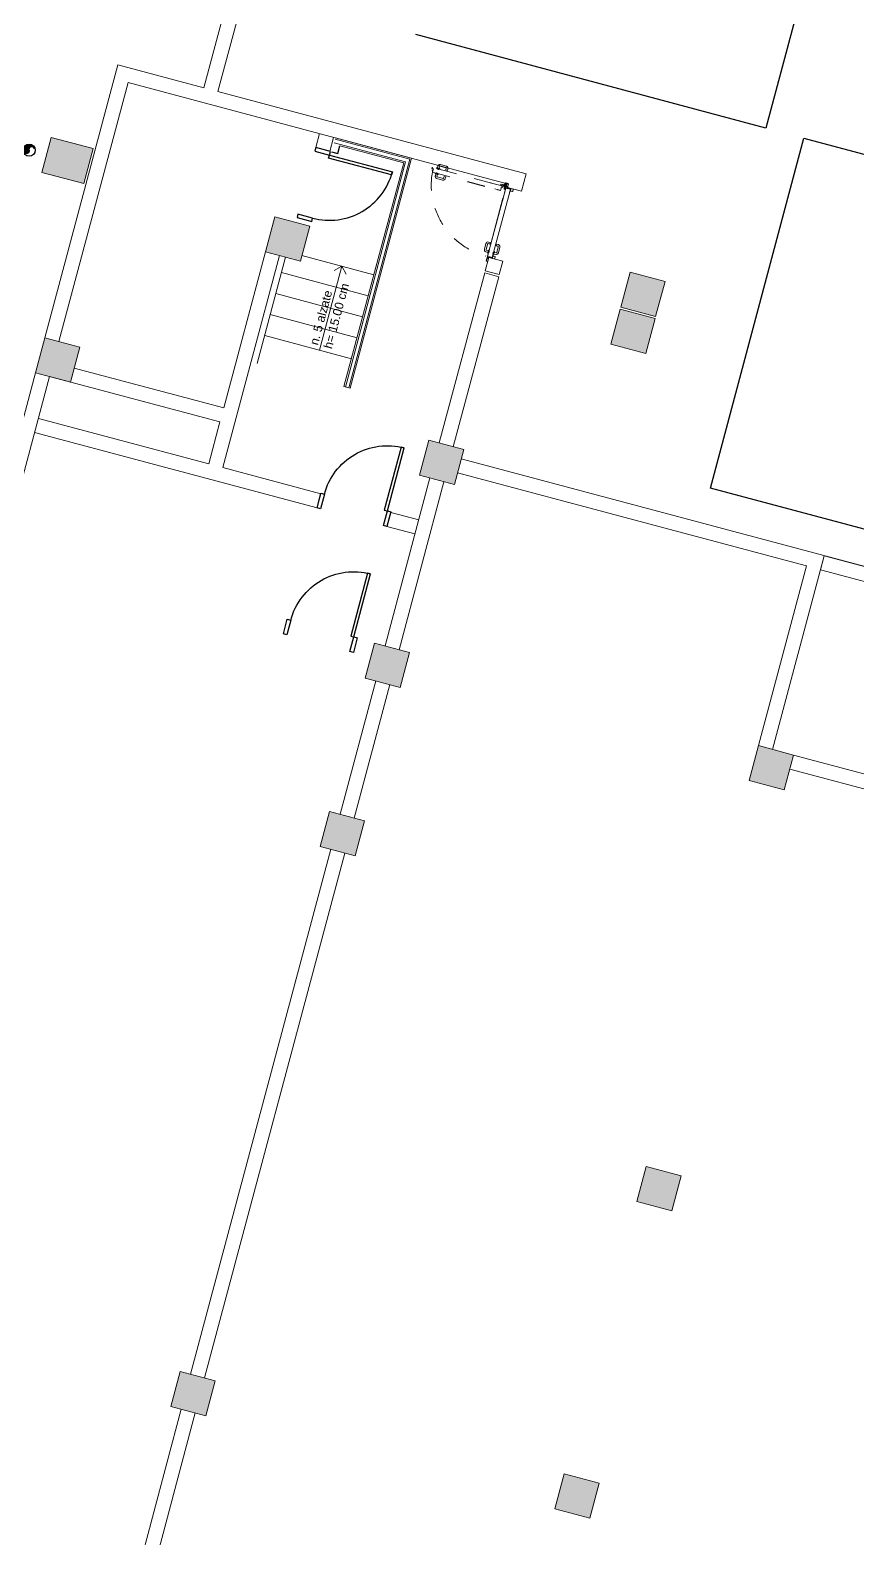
# Model space of a CAD drawing. Header units: centimetres. Extents: x 139057 to 200038, y 34824 to 80516.
# Drawn here: x 167985 to 169128, y 62786 to 64869 of the extents above; entities that cross this region are included whole.
import ezdxf

# ---------------------------------------------------------------- set-up
doc = ezdxf.new("R2010")
doc.units = ezdxf.units.CM
doc.header["$LTSCALE"] = 100
for name, pattern in [('HIDDEN', [0.5, 0.25, -0.25]), ('TRATTEGGIATA', [0.75, 0.5, -0.25]), ('TRATTO-PUNTO', [1, 0.5, -0.25, 0, -0.25])]:
    doc.linetypes.add(name, pattern=pattern)
doc.layers.get('0').update_dxf_attribs({"lineweight": 0})
for name, color, linetype, lineweight in [('055_RIBALTE_001-AM_0', 14, 'Continuous', 50), ('410_STRUTTURE_001-AM_0', 7, 'Continuous', 0), ('430_TAVOLATI_001-AM_0', 3, 'Continuous', 0), ('440_SIMBOLI_001-AM_0', 31, 'Continuous', 0), ('441_SERRAMENTI_001-AM_0', 1, 'Continuous', 0)]:
    doc.layers.add(name, color=color, linetype=linetype, lineweight=lineweight)
for name, color, linetype in [('A-SEGNALETICA', 250, 'Continuous'), ('A-SI-PORTE', 5, 'Continuous'), ('A-TESTI-SCALE', 7, 'Continuous'), ('FOROMETRIE AREA G', 251, 'Continuous'), ('TEN-GEN-LAYOUT$0$A-DOOR', 1, 'Continuous'), ('TEN-MURI-PORTE', 253, 'HIDDEN'), ('TEN-SCALE', 253, 'HIDDEN')]:
    doc.layers.add(name, color=color, linetype=linetype)
doc.styles.add('Mp_100_disegno', font='arial.ttf', dxfattribs={"height": 200})

# ---------------------------------------------------------------- blocks, each defined once
blk = doc.blocks.new('TEN-GEN-LAYOUT$0$leafmet')
at = {"color": 0}
blk.add_lwpolyline([(0, 0), (43.99999999999959, 0), (43.99999999999959, 0.9999999999999991), (0, 0.9999999999999991)], close=True, dxfattribs=at)
blk = doc.blocks.new('TEN-GEN-LAYOUT$0$900-DOOR')
at = {"layer": 'TEN-GEN-LAYOUT$0$A-DOOR', "extrusion": (2.300176301849911e-10, -5.368375796398988e-09, 1)}
blk.add_lwpolyline([(-50.00000000745058, -7.450580596923828e-09), (0, 0), (-6.705522537231445e-08, 209.3172645494342), (-50.00000005960464, 209.317264534533)], close=True, dxfattribs=at)
at = {"layer": 'TEN-GEN-LAYOUT$0$A-DOOR', "extrusion": (2.300176301849911e-10, -5.368375796398988e-09, 1), "elevation": -2.185167487789297e-07}
blk.add_lwpolyline([(900, -2.235174179077148e-08), (950, -2.235174179077148e-08), (949.9999999329448, 209.3172645196319), (899.9999999403954, 209.3172645196319)], close=True, dxfattribs=at)
at = {"layer": 'TEN-GEN-LAYOUT$0$A-DOOR'}
blk.add_arc((-7.264316082000732e-08, 209.317264534533, 0.1238460349876176), 900.0000000047393, 0, 90.00000010672171, dxfattribs=at)
at = {"layer": 'TEN-GEN-LAYOUT$0$A-DOOR', "extrusion": (2.300176301849911e-10, -5.368375796398988e-09, 1), "xscale": -1, "yscale": 900}
blk.add_blockref('TEN-GEN-LAYOUT$0$leafmet', (43.99999993108213, 209.3172645643353, -0.1940182317708463), dxfattribs=at)
blk = doc.blocks.new('DN150')
h = blk.add_hatch(color=253)
edge = h.paths.add_edge_path()
edge.add_arc((-0.1271796729415249, 0.0002251118421554565), 75.0000000008007, -90.20196108935022, 90.20196108935028, ccw=False)
edge.add_arc((-0.1301887407535803, -37.4999968712512), 37.50022285829778, 269.6006753150027, 449.8010872153839)
edge.add_arc((-0.1924450993582719, 37.49989619376069), 37.50038999283402, 89.89656760298652, 270.2940325091091, ccw=False)
edge.add_arc((-0.2581472504330156, 75.00023294864644), 0.1333991641081719, 180.2034860370129, 359.9966212430112, ccw=False)
at = {"color": 253}
blk.add_lwpolyline([(-0.3915455732494593, 74.99975918233395, -1.003531113011555), (-0.3915455732494593, -74.99930895864964, 1.001750454913192), (-1.154839992523193e-07, 0, -1.003474564946119), (-0.1247480865567923, 75.00022508203983, -0.9981963915986242)], format="xyb", close=True, dxfattribs=at)
blk.add_circle((-1.154839992523193e-07, 0), 84)
blk = doc.blocks.new('COPRITESTA1C')
for p, q in [((0, 0), (0, -10)), ((0, 0), (21, 0)), ((21, 0), (21, -15)), ((-1, -10), (-1, -20)), ((-1, -10), (0, -10)), ((-1, -20), (16, -20))]:
    blk.add_line(p, q)
at = {"linetype": 'TRATTEGGIATA', "ltscale": 10}
for p, q in [((19.5, 0), (19.5, -15)), ((-1, -18.5), (16, -18.5))]:
    blk.add_line(p, q, dxfattribs=at)
blk.add_arc((16, -15), 3.5, 270, 0, dxfattribs=at)
blk.add_arc((16, -15), 5, 270, 0)
blk = doc.blocks.new('COPRITESTA2C')
for p, q in [((0, 0), (44, 0)), ((0, 0), (0, -10)), ((44, 0), (44, -15)), ((-1, -10), (-1, -20)), ((-1, -10), (0, -10)), ((-1, -20), (39, -20))]:
    blk.add_line(p, q)
at = {"linetype": 'TRATTEGGIATA', "ltscale": 10}
for p, q in [((42.5, 0), (42.5, -15)), ((-1, -18.5), (39, -18.5))]:
    blk.add_line(p, q, dxfattribs=at)
blk.add_arc((39, -15), 5, 270, 0)
blk.add_arc((39, -15), 3.5, 270, 0, dxfattribs=at)
blk = doc.blocks.new('M09.1af_100')
at = {"linetype": 'Continuous', "ltscale": 10}
for p, q in [((-12.04999999998836, -3.637978807091713e-12), (5.950000000011642, 3.637978807091713e-12)), ((4.950000000011642, 83.50000000000364), (33.45000000001164, 83.50000000000364)), ((4.950000000011642, 81.99999999999636), (4.950000000011642, 83.50000000000364)), ((33.45000000001164, 81.99999999999636), (4.950000000011642, 81.99999999999636)), ((4.950000000011642, 6.489214566809096), (4.950000000011642, 46.99999999999636)), ((7.178728066472104, 2.360364654519799), (5.492543867148925, 4.768485257762222)), ((6.450000000011642, 46.99999999995998), (6.450000000011642, 6.489214566772716)), ((6.721271933580283, 5.628849912242003), (8.407456132874358, 3.220729309014132)), ((7.950000000011642, 49.99999999999636), (33.45000000001164, 50.00000000000364)), ((33.45000000001164, 48.49999999996726), (7.950000000011642, 48.49999999996726)), ((58.93228683716734, 45.5), (12.42066279693972, 45.50000000000364)), ((12.42066279693972, 45.50000000000364), (12.42066279693972, -4.19999999999709)), ((59.47155803604983, 44.70000000000437), (13.22066279692808, 44.70000000000437)), ((13.22066279692808, 44.70000000000437), (13.22066279692808, -5)), ((34.95000000001164, 51.49999999999636), (34.95000000001164, 80.49999999999636)), ((36.45000000001164, 80.49999999999636), (36.45000000001164, 51.49999999996726)), ((987.5706627969266, 45.5), (48.45662614901084, 45.5)), ((986.7706627969383, 44.70000000000073), (48.99589734786423, 44.70000000000437)), ((963.5999999999985, 80.49999999999636), (963.5999999999985, 51.49999999996726)), ((965.0999999999985, 51.49999999999636), (965.0999999999985, 80.49999999999636)), ((995.0999999999985, 83.50000000000364), (966.5999999999985, 83.50000000000364)), ((966.5999999999985, 81.99999999999636), (995.0999999999985, 81.99999999999636)), ((966.5999999999985, 82.00000000000546), (995.0999999999985, 82.00000000000546)), ((992.0999999999985, 49.99999999999636), (966.5999999999985, 50.00000000000364)), ((966.5999999999985, 48.49999999996726), (992.0999999999985, 48.49999999996726)), ((986.7706627969383, 44.70000000000073), (986.7706627969383, -5)), ((987.5706627969266, 45.5), (987.5706627969266, -4.19999999999709)), ((993.3287280664299, 5.628849912242003), (991.6425438671358, 3.220729309014132)), ((992.8712719335381, 2.360364654519799), (994.5574561328613, 4.768485257762222)), ((993.5999999999985, 46.99999999995998), (993.5999999999985, 6.489214566772716)), ((1012.099999999999, -3.637978807091713e-12), (994.0999999999694, 3.637978807091713e-12)), ((995.0999999999985, 81.99999999999636), (995.0999999999985, 83.50000000000364)), ((995.0999999999985, 6.489214566809096), (995.0999999999985, 46.99999999999636)), ((-58.54999999998836, -18.50000000000364), (-58.54999999998836, -3.637978807091713e-12)), ((-57.04999999998836, -3.637978807091713e-12), (-57.04999999998836, -18.49999999999636)), ((-55.54999999998836, -19.99999999999636), (-16.54999999998836, -20.00000000000364)), ((-16.54999999998836, -21.49999999999636), (-55.54999999998836, -21.49999999999636)), ((-15.04999999998836, -18.49999999999636), (-15.04999999998836, -3.000000000003638)), ((-13.54999999998836, -18.50000000000364), (-13.54999999998836, -3.000000000032742)), ((5.950000000011642, -1.500000000032742), (-12.04999999998836, -1.500000000032742)), ((-7.549999999988358, -3.399999999997817), (-7.549999999988358, -21.49999999999636)), ((-7.549999999988358, -21.49999999999636), (193.6421046598116, -21.49999999999636)), ((-6.75, -4.19999999999709), (-6.75, -20.69999999999709)), ((-6.75, -4.19999999999709), (7.75, -4.19999999999709)), ((-6.75, -20.69999999999709), (193.263354207098, -20.69999999999709)), ((-4.679337203066098, -4.19999999999709), (-4.679337203066098, -20)), ((12.42066279693972, -4.19999999999709), (-4.679337203066098, -4.19999999999709)), ((-3.879337203077739, -20), (-4.679337203066098, -20)), ((-3.879337203077739, -4.999999999996362), (-3.879337203077739, -20)), ((13.22066279692808, -5), (-3.879337203077739, -4.999999999996362)), ((14.46367837364687, -61.61367837359739), (-2.036321626353129, -61.61367837359739)), ((-1.336321626356039, -64.48434117051966), (-1.336321626356039, -63.6843411705313)), ((14.46367837364687, -63.6843411705313), (-1.336321626356039, -63.6843411705313)), ((13.6636783736476, -64.48434117051966), (-1.336321626356039, -64.48434117051966)), ((7.75, -3.400000000001455), (7.75, -4.19999999999709)), ((159.0385042020935, -20.69999999999709), (1006.80000000001, -20.69999999999709)), ((159.417254654807, -21.49999999999636), (1007.599999999999, -21.49999999999636)), ((1003.870662796915, -5), (986.7706627969383, -5)), ((1004.670662796932, -4.200000000000728), (987.5706627969266, -4.19999999999709)), ((992.3000000000102, -3.399999999997817), (1007.599999999999, -3.399999999997817)), ((992.3000000000102, -4.199999999993452), (1006.80000000001, -4.19999999999709)), ((994.0999999999985, -1.500000000032742), (1012.099999999999, -1.500000000032742)), ((1003.870662796915, -5), (1003.870662796915, -20)), ((1004.670662796932, -20), (1003.870662796915, -20)), ((1004.670662796932, -4.200000000000728), (1004.670662796932, -20)), ((1006.80000000001, -4.19999999999709), (1006.80000000001, -20.69999999999709)), ((1007.599999999999, -3.399999999997817), (1007.599999999999, -21.49999999999636)), ((1013.599999999999, -18.50000000000364), (1013.599999999999, -3.000000000032742)), ((1015.099999999999, -18.49999999999636), (1015.099999999999, -3.000000000003638)), ((1055.599999999999, -19.99999999999636), (1016.599999999999, -20.00000000000364)), ((1016.599999999999, -21.49999999999636), (1055.599999999969, -21.49999999999636)), ((1058.599999999999, -3.637978807091713e-12), (1057.099999999999, -3.637978807091713e-12)), ((1057.099999999999, -3.637978807091713e-12), (1057.099999999999, -18.49999999999636)), ((1058.599999999999, -18.50000000000364), (1058.599999999999, -3.637978807091713e-12)), ((15.26367837364614, -1075.963678373596), (-2.836321626352401, -1075.963678373596)), ((14.46367837364687, -1075.163678373608), (-2.036321626353129, -1075.163678373608)), ((13.66367837364396, -1072.234341170512), (-1.336321626356039, -1072.234341170512)), ((-1.336321626356039, -1073.03434117053), (-1.336321626356039, -1072.234341170512)), ((14.46367837364323, -1073.03434117053), (-1.336321626356039, -1073.03434117053))]:
    blk.add_line(p, q, dxfattribs=at)
at = {"ltscale": 10}
for p, q in [((-0.75, 0), (0, 0)), ((-7.549999999988358, -3.399999999997817), (7.75, -3.399999999997817)), ((992.3000000000102, -3.399999999997817), (992.30000000001, -4.199999999992542))]:
    blk.add_line(p, q, dxfattribs=at)
at = {"linetype": 'Continuous'}
for p, q in [((793.6523773497611, 58.5), (793.6523773497611, 81.5)), ((816.6523773497611, 58.5), (793.6523773497611, 58.5)), ((816.6523773497611, 58.5), (816.6523773497611, 81.5)), ((905.1523773497611, 111.5), (823.6523773497611, 111.5)), ((905.1523773497611, 88.5), (823.6523773497611, 88.5)), ((901.1523773497611, 45.5), (901.1523773497611, 52.5)), ((901.1523773497611, 45.5), (902.3523773497727, 45.5)), ((902.3523773497727, 45.5), (902.3523773497727, 52.5)), ((903.1523773497611, 54.5), (944.1523773497611, 54.5)), ((903.1523773497611, 53.29999999999927), (944.1523773497611, 53.29999999999927)), ((935.6523773497611, 46.58674913727373), (911.6523773497611, 46.58674913727373)), ((911.6523773497611, 46.58674913727373), (911.6523773497611, 45.58674913727373)), ((935.6523773497611, 45.58674913727373), (911.6523773497611, 45.58674913727373)), ((935.6523773497611, 45.22433833956165), (911.6523773497611, 45.22433833956165)), ((911.6523773497611, 45.22433833956165), (911.6523773497611, 44.22433833956165)), ((935.6523773497611, 44.22433833956165), (911.6523773497611, 44.22433833956165)), ((912.1523773497611, 56), (912.1523773497611, 81.5)), ((934.6523773497611, 43.79999999999927), (912.6523773497611, 43.79999999999927)), ((912.6523773497611, 43.79999999999927), (912.6523773497611, 42.79999999999927)), ((934.6523773497611, 42.79999999999927), (912.6523773497611, 42.79999999999927)), ((913.1523773497611, 55), (934.1523773497611, 55)), ((933.6523773497611, 54.5141264755548), (913.6523773497611, 54.5141264755548)), ((933.1523773497611, 42.5), (914.1523773497611, 42.5)), ((914.1523773497611, 42.5), (914.1523773497611, 40.5)), ((932.1523773497611, 39.5), (915.1523773497611, 39.5)), ((915.6523773497611, 55), (915.6523773497611, 42.5)), ((931.6523773497611, 55), (931.6523773497611, 42.5)), ((933.1523773497611, 42.5), (933.1523773497611, 40.5)), ((934.6523773497611, 43.79999999999927), (934.6523773497611, 42.79999999999927)), ((935.1523773497611, 56), (935.1523773497611, 81.5)), ((935.6523773497611, 46.58674913727373), (935.6523773497611, 45.58674913727373)), ((935.6523773497611, 45.22433833956165), (935.6523773497611, 44.22433833956165)), ((944.9523773497785, 45.5), (944.9523773497785, 52.5)), ((944.9523773497785, 45.5), (946.1523773497611, 45.5)), ((946.1523773497611, 45.5), (946.1523773497611, 52.5)), ((987.7706627969383, 27.1328683279462), (988.2706627969383, 27.1328683279462)), ((987.7706627969383, 16.6328683279462), (998.7706627969383, 16.6328683279462)), ((987.7706627969383, 13.6328683279462), (998.7706627969383, 13.6328683279462)), ((988.2706627969383, 27.1328683279462), (998.2706627969383, 16.6328683279462)), ((998.7706627969383, 16.6328683279462), (998.7706627969383, 13.6328683279462)), ((-23.59999999997672, -43.51367837361977), (-26.09999999997672, -43.51367837361977)), ((-24.84999999997672, -44.76367837361977), (-24.84999999997672, -42.26367837361977)), ((-24.84999999997672, -44.76367837361977), (-24.84999999997672, -42.26367837361977)), ((816.6523773497611, -34.49999999999636), (793.6523773497611, -34.49999999999636)), ((793.6523773497611, -34.49999999999636), (793.6523773497611, -57.49999999999636)), ((816.6523773497611, -34.49999999999636), (816.6523773497611, -57.49999999999636)), ((905.1523773497611, -64.49999999999636), (823.6523773497611, -64.49999999999636)), ((905.1523773497611, -87.49999999999636), (823.6523773497611, -87.49999999999636)), ((901.1523773497611, -21.49999999999636), (901.1523773497611, -28.49999999999636)), ((901.1523773497611, -21.49999999999636), (902.3523773497727, -21.49999999999636)), ((902.3523773497727, -21.49999999999636), (902.3523773497727, -28.49999999999636)), ((903.1523773497611, -29.29999999999563), (944.1523773497611, -29.29999999999563)), ((903.1523773497611, -30.49999999999636), (944.1523773497611, -30.49999999999636)), ((935.6523773497611, -20.22433833955802), (911.6523773497611, -20.22433833955802)), ((911.6523773497611, -21.22433833955802), (911.6523773497611, -20.22433833955802)), ((935.6523773497611, -21.22433833955802), (911.6523773497611, -21.22433833955802)), ((935.6523773497611, -21.58674913727009), (911.6523773497611, -21.58674913727009)), ((911.6523773497611, -22.58674913727009), (911.6523773497611, -21.58674913727009)), ((935.6523773497611, -22.58674913727009), (911.6523773497611, -22.58674913727009)), ((912.1523773497611, -31.99999999999636), (912.1523773497611, -57.49999999999636)), ((934.6523773497611, -18.79999999999563), (912.6523773497611, -18.79999999999563)), ((912.6523773497611, -19.79999999999563), (912.6523773497611, -18.79999999999563)), ((934.6523773497611, -19.79999999999563), (912.6523773497611, -19.79999999999563)), ((913.1523773497611, -30.99999999999636), (934.1523773497611, -30.99999999999636)), ((933.6523773497611, -30.51412647555117), (913.6523773497611, -30.51412647555117)), ((914.1523773497611, -18.49999999999636), (914.1523773497611, -16.49999999999636)), ((933.1523773497611, -18.49999999999636), (914.1523773497611, -18.49999999999636)), ((932.1523773497611, -15.49999999999636), (915.1523773497611, -15.49999999999636)), ((915.6523773497611, -30.99999999999636), (915.6523773497611, -18.49999999999636)), ((931.6523773497465, -30.99999999999636), (931.6523773497465, -18.49999999999636)), ((933.1523773497465, -18.49999999999636), (933.1523773497465, -16.49999999999636)), ((934.6523773497465, -19.79999999999563), (934.6523773497465, -18.79999999999563)), ((935.1523773497465, -31.99999999999636), (935.1523773497465, -57.49999999999636)), ((935.6523773497465, -21.22433833955802), (935.6523773497465, -20.22433833955802)), ((935.6523773497465, -22.58674913727009), (935.6523773497465, -21.58674913727009)), ((944.9523773497349, -21.49999999999636), (944.9523773497349, -28.49999999999636)), ((946.1523773497465, -21.49999999999636), (944.9523773497349, -21.49999999999636)), ((946.1523773497465, -21.49999999999636), (946.1523773497465, -28.49999999999636)), ((35.29654670159016, -1067.134341170536), (32.29654670159016, -1067.134341170536))]:
    blk.add_line(p, q, dxfattribs=at)
at = {"linetype": 'TRATTO-PUNTO'}
for p, q in [((923.6523773497538, 35.5), (923.6523773497611, 55.5)), ((923.6523773497538, -31.49999999999636), (923.6523773497538, -11.49999999999636))]:
    blk.add_line(p, q, dxfattribs=at)
for p, q in [((986.7706627969383, 42.15000000000146), (986.7706627969383, -0.8499999999985448)), ((-36.85927847016137, -22.01367837361977), (-55.34999999997672, -22.01367837361977)), ((-55.34999999997672, -25.01367837361977), (-55.34999999997672, -22.01367837361977)), ((-36.85927847016137, -25.01367837361977), (-55.34999999997672, -25.01367837361977)), ((-36.85927847016137, -25.2136783736205), (-53.34999999997672, -25.2136783736205)), ((-53.34999999997672, -25.2136783736205), (-53.34999999997672, -28.2136783736205)), ((-38.23938162875129, -28.2136783736205), (-53.34999999997672, -28.2136783736205)), ((-36.46167002056609, -31.89133163575025), (-38.23938162875129, -28.2136783736205)), ((-33.76067472915747, -30.58571896894136), (-36.13901305911713, -25.66551499580237)), ((-33.76067472915747, -30.58571896894136), (-36.13901305911713, -25.66551499580237)), ((-32.64994266687427, -32.42399928843224), (-35.9589467063488, -25.57847415134893)), ((-29.94894737543655, -31.11838662162336), (-33.25795141494018, -24.27286148454004)), ((-19.75105262454599, -31.11838662162336), (-16.44204858504236, -24.27286148454004)), ((-17.35341184071149, -33.51112040228327), (-13.5609869408654, -25.66551499580237)), ((-17.05005733310827, -32.42399928843224), (-13.74105329363374, -25.57847415134893)), ((-16.65791067201644, -32.07229751896375), (-13.5609869408654, -25.66551499580237)), ((-15.08455570373917, -35.71072395256488), (-11.46061837123125, -28.2136783736205)), ((-12.84072152982117, -22.01367837361977), (30.27500000002328, -22.01367837361977)), ((-12.84072152982117, -25.01367837361977), (30.27500000002328, -25.01367837361977)), ((-12.84072152982117, -25.2136783736205), (28.27500000002328, -25.2136783736205)), ((-11.46061837123125, -28.2136783736205), (28.27500000002328, -28.2136783736205)), ((28.27500000002328, -25.2136783736205), (28.27500000002328, -28.2136783736205)), ((30.27500000002328, -25.01367837361977), (30.27500000002328, -22.01367837361977))]:
    blk.add_line(p, q)
at = {"linetype": 'HIDDEN', "ltscale": 10}
for p, q in [((-17.04704557892092, -53.27912266985822), (-9.549999999976535, -56.90306000236615)), ((-14.84744202863931, -51.01026653288591), (-7.001836622158407, -54.80269143273199)), ((-13.76032091478828, -51.31362104048912), (-6.914795777704967, -54.62262507996365)), ((-13.40861914531979, -51.70576770158095), (-7.001836622158407, -54.80269143273199)), ((-12.4547082479794, -48.6126257490514), (-5.609183110896083, -51.92162978855504)), ((-9.549999999976535, -56.90306000236615), (-9.549999999976535, -96.63867837362068)), ((-6.549999999976535, -96.63867837362068), (-9.549999999976535, -96.63867837362068)), ((-6.549999999976535, -55.52295684377623), (-6.549999999976535, -96.63867837362068)), ((-6.349999999975807, -55.52295684377623), (-6.349999999975807, -98.63867837362068)), ((-6.349999999975807, -98.63867837362068), (-3.349999999975807, -98.63867837362068)), ((-3.349999999975807, -55.52295684377623), (-3.349999999975807, -98.63867837362068)), ((-2.836321626352401, -60.81367837360904), (-2.836321626352401, -262.005783033409)), ((15.26367837364614, -60.81367837360904), (-2.836321626352401, -60.81367837360904)), ((-2.036321626353129, -61.61367837359739), (-2.036321626353129, -261.6270325806954)), ((13.66367837364396, -81.58434117052548), (13.6636783736476, -64.48434117051966)), ((63.36367837364833, -81.58434117052548), (13.66367837364396, -81.58434117052548)), ((14.46367837364687, -61.61367837359739), (14.46367837364687, -76.1136783735974)), ((14.46367837364687, -80.78434117053712), (14.46367837364687, -63.6843411705313)), ((15.26367837364251, -76.1136783735974), (14.46367837364687, -76.1136783735974)), ((64.1636783736476, -80.78434117053712), (14.46367837364687, -80.78434117053712)), ((15.26367837364614, -60.81367837360904), (15.26367837364251, -76.1136783735974)), ((63.36367837364833, -127.8352364096472), (63.36367837364833, -81.58434117052548)), ((63.36367837364469, -1055.134341170536), (63.36367837364833, -117.3595757214616)), ((64.16367837364396, -127.2959652107647), (64.1636783736476, -80.78434117053712)), ((64.16367837364396, -1055.934341170524), (64.16367837364396, -116.8203045226082)), ((64.16367837364396, -129.733461287532), (64.16367837364396, -164.733461287532)), ((-2.836321626352401, -227.7809330284044), (-2.836321626352401, -1075.963678373596)), ((-2.036321626353129, -227.4021825756909), (-2.036321626353129, -1075.163678373608)), ((-68.8363216263524, -973.5160557233585), (-68.8363216263524, -892.0160557233585)), ((-45.8363216263524, -973.5160557233585), (-45.8363216263524, -892.0160557233585)), ((-15.8363216263524, -862.0160557233585), (-38.8363216263524, -862.0160557233585)), ((-15.8363216263524, -885.0160557233585), (-38.8363216263524, -885.0160557233585)), ((-13.3363216263524, -980.5160557233585), (-38.8363216263524, -980.5160557233585)), ((-13.3363216263524, -1003.516055723358), (-38.8363216263524, -1003.516055723358)), ((-15.8363216263524, -885.0160557233585), (-15.8363216263524, -862.0160557233585)), ((-12.8363216263524, -992.0160557233512), (7.163678373647599, -992.0160557233512)), ((-12.3363216263524, -981.5160557233585), (-12.3363216263524, -1002.516055723358)), ((-12.3363216263524, -984.0160557233585), (0.1636783736475991, -984.0160557233585)), ((-12.3363216263524, -1000.016055723358), (0.1636783736475991, -1000.016055723358)), ((-11.8504481019072, -1002.016055723358), (-11.8504481019072, -982.0160557233585)), ((-11.8363216263524, -971.5160557233585), (-11.8363216263524, -1012.516055723358)), ((-10.63632162635167, -971.5160557233585), (-10.63632162635167, -1012.516055723358)), ((4.242258956824116, -992.0160557233512), (-10.48716805798813, -992.0160557233512)), ((4.525223013611139, -992.0160557233512), (-10.20420400120111, -992.0160557233512)), ((-2.836321626352401, -969.5160557233585), (-9.836321626352401, -969.5160557233585)), ((-2.836321626352401, -970.7160557233701), (-9.836321626352401, -970.7160557233701)), ((-2.836321626352401, -1013.316055723376), (-9.836321626352401, -1013.316055723376)), ((-2.836321626352401, -1014.516055723358), (-9.836321626352401, -1014.516055723358)), ((-3.923070763626129, -1004.016055723358), (-3.923070763626129, -980.0160557233585)), ((-3.923070763626129, -980.0160557233585), (-2.923070763626129, -980.0160557233585)), ((-3.923070763626129, -1004.016055723358), (-2.923070763626129, -1004.016055723358)), ((-2.923070763626129, -1004.016055723358), (-2.923070763626129, -980.0160557233585)), ((-2.836321626352401, -969.5160557233585), (-2.836321626352401, -970.7160557233701)), ((-2.836321626352401, -1013.316055723376), (-2.836321626352401, -1014.516055723358)), ((-2.560659965914056, -1004.016055723358), (-2.560659965914056, -980.0160557233585)), ((-2.560659965914056, -980.0160557233585), (-1.560659965914056, -980.0160557233585)), ((-2.560659965914056, -1004.016055723358), (-1.560659965914056, -1004.016055723358)), ((-1.560659965914056, -1004.016055723358), (-1.560659965914056, -980.0160557233585)), ((-1.136321626351673, -1003.016055723358), (-1.136321626351673, -981.0160557233585)), ((-1.136321626351673, -981.0160557233585), (-0.1363216263516733, -981.0160557233585)), ((-1.136321626351673, -1003.016055723358), (-0.1363216263516733, -1003.016055723358)), ((-0.1363216263516733, -1003.016055723358), (-0.1363216263516733, -981.0160557233585)), ((0.1636783736475991, -1001.516055723358), (0.1636783736475991, -982.5160557233585)), ((0.1636783736475991, -982.5160557233585), (2.163678373647599, -982.5160557233585)), ((0.1636783736475991, -1001.516055723358), (2.163678373647599, -1001.516055723358)), ((3.163678373647599, -1000.516055723358), (3.163678373647599, -983.5160557233585)), ((54.16367837364396, -992.0160557233512), (74.16367837364396, -992.0160557233585)), ((56.80213373368042, -992.0160557233512), (71.53156074849267, -992.0160557233512)), ((57.08509779046744, -992.0160557233512), (71.81452480527969, -992.0160557233512)), ((58.16367837364396, -1000.516055723358), (58.16367837364396, -983.5160557233585)), ((61.16367837364396, -982.5160557233585), (59.16367837364396, -982.5160557233585)), ((61.16367837364396, -1001.516055723358), (59.16367837364396, -1001.516055723358)), ((61.16367837364396, -1001.516055723358), (61.16367837364396, -982.5160557233585)), ((73.66367837364396, -984.0160557233585), (61.16367837364396, -984.0160557233585)), ((73.66367837364396, -1000.016055723358), (61.16367837364396, -1000.016055723358)), ((61.46367837364323, -1003.016055723358), (61.46367837364323, -981.0160557233585)), ((62.46367837364323, -981.0160557233585), (61.46367837364323, -981.0160557233585)), ((62.46367837364323, -1003.016055723358), (61.46367837364323, -1003.016055723358)), ((62.46367837364323, -1003.016055723358), (62.46367837364323, -981.0160557233585)), ((62.88801671320562, -1004.016055723358), (62.88801671320562, -980.0160557233585)), ((63.88801671320562, -980.0160557233585), (62.88801671320562, -980.0160557233585)), ((63.88801671320562, -1004.016055723358), (62.88801671320562, -1004.016055723358)), ((63.88801671320562, -1004.016055723358), (63.88801671320562, -980.0160557233585)), ((64.16367837364396, -969.5160557233585), (71.16367837364396, -969.5160557233585)), ((64.16367837364396, -969.5160557233585), (64.16367837364396, -970.7160557233701)), ((64.16367837364396, -970.7160557233701), (71.16367837364396, -970.7160557233701)), ((64.16367837364396, -1013.316055723376), (71.16367837364396, -1013.316055723376)), ((64.16367837364396, -1013.316055723376), (64.16367837364396, -1014.516055723358)), ((64.16367837364396, -1014.516055723358), (71.16367837364396, -1014.516055723358)), ((64.25042751091769, -1004.016055723358), (64.25042751091769, -980.0160557233585)), ((65.25042751091769, -980.0160557233585), (64.25042751091769, -980.0160557233585)), ((65.25042751091769, -1004.016055723358), (64.25042751091769, -1004.016055723358)), ((65.25042751091769, -1004.016055723358), (65.25042751091769, -980.0160557233585)), ((71.96367837364323, -971.5160557233585), (71.96367837364323, -1012.516055723358)), ((73.16367837364396, -971.5160557233585), (73.16367837364396, -1012.516055723358)), ((73.17780484919876, -1002.016055723358), (73.17780484919876, -982.0160557233585)), ((73.66367837364396, -981.5160557233585), (73.66367837364396, -1002.516055723358)), ((74.66367837364396, -980.5160557233585), (100.163678373644, -980.5160557233585)), ((74.66367837364396, -1003.516055723358), (100.163678373644, -1003.516055723358)), ((77.16367837364396, -885.0160557233585), (77.16367837364396, -862.0160557233585)), ((77.16367837364396, -862.0160557233585), (100.163678373644, -862.0160557233585)), ((77.16367837364396, -885.0160557233585), (100.163678373644, -885.0160557233585)), ((107.163678373644, -973.5160557233585), (107.163678373644, -892.0160557233585)), ((130.163678373644, -973.5160557233585), (130.163678373644, -892.0160557233585)), ((13.66367837364396, -1072.234341170512), (13.66367837364396, -1055.134341170536)), ((63.36367837364469, -1055.134341170536), (13.66367837364396, -1055.134341170536)), ((14.46367837364323, -1073.03434117053), (14.46367837364687, -1055.934341170524)), ((64.16367837364396, -1055.934341170524), (14.46367837364687, -1055.934341170524)), ((14.46367837365051, -1060.663678373608), (14.46367837364687, -1075.163678373608)), ((15.26367837364614, -1060.663678373608), (14.46367837365051, -1060.663678373608)), ((15.26367837364614, -1060.663678373608), (15.26367837364614, -1075.963678373596)), ((60.81367837364542, -1055.134341170536), (17.81367837364542, -1055.134341170536)), ((26.09654670158943, -1056.134341170536), (26.09654670158943, -1055.934341170524)), ((50.09654670158943, -1056.134341170536), (26.09654670158943, -1056.134341170536)), ((32.29654670159016, -1056.134341170536), (32.29654670159016, -1067.134341170536)), ((35.29654670159016, -1056.134341170536), (35.29654670159016, -1067.134341170536)), ((45.79654670159016, -1056.634341170536), (35.29654670159016, -1066.634341170536)), ((45.79654670159016, -1056.134341170536), (45.79654670159016, -1056.634341170536)), ((50.09654670158943, -1056.134341170536), (50.09654670158943, -1055.934341170524)), ((50.09654670158943, -1056.134341170536), (50.09654670158943, -1056.134341170536))]:
    blk.add_line(p, q, dxfattribs=at)
for radius in [9, 7.5, 7.25]:
    blk.add_circle((-24.84999999997672, -43.51367837361977), radius)
at = {"linetype": 'Continuous', "ltscale": 10}
for centre, radius, start, end in [((7.950000000011642, 47), 3.000000000000965, 90, 180), ((7.950000000011642, 6.489214566798182), 2.999999999995282, 179.9999999997916, 214.9999999996035), ((5.950000000011642, 1.499999999970896), 2.99999999999963, 270, 34.99999999984901), ((5.950000000011642, 1.500000000007276), 1.500000000002419, 270, 34.99999999960355), ((7.950000000011642, 46.99999999996362), 1.500000000006593, 90, 180), ((7.950000000011642, 6.489214566769078), 1.500000000005399, 179.9999999997916, 214.9999999996035), ((33.45000000001164, 80.50000000000364), 3.000000000003945, 359.9999999997916, 90), ((33.45000000001164, 80.50000000000364), 1.500000000001526, 0, 90), ((33.45000000001164, 51.5), 1.499999999999439, 270, 359.9999999997916), ((33.45000000001164, 51.49999999996726), 3.000000000003052, 270, 0), ((966.5999999999985, 80.50000000000364), 3.000000000003945, 90, 180.0000000002084), ((966.5999999999985, 51.49999999996726), 3.000000000003052, 180, 270), ((966.5999999999985, 80.50000000000364), 1.500000000001526, 90, 180), ((966.5999999999985, 51.5), 1.499999999999439, 180.0000000002084, 270), ((994.0999999999985, 1.499999999970896), 2.99999999999963, 145.000000000151, 270), ((992.0999999999985, 47), 3.000000000000965, 0, 90), ((992.0999999999985, 46.99999999996362), 1.500000000006593, 0, 90), ((994.0999999999985, 1.500000000007276), 1.500000000002419, 145.0000000003965, 270), ((992.0999999999985, 6.489214566769078), 1.500000000005399, 325.0000000003965, 2.08440831604393e-10), ((992.0999999999985, 6.489214566798182), 2.999999999995282, 325.0000000003965, 2.08440831604393e-10), ((-55.54999999998836, -18.49999999999636), 2.999999999999178, 180.0000000002084, 270), ((-55.54999999998836, -18.49999999999636), 1.500000000002719, 180, 270), ((-16.54999999998836, -18.49999999999636), 3.000000000000072, 270, 0), ((-16.54999999998836, -18.49999999999636), 1.499999999998546, 270, 0), ((-12.04999999998836, -3.000000000007276), 3.000000000003945, 90, 179.9999999997916), ((-12.04999999998836, -3.000000000032742), 1.5, 90, 180), ((1012.099999999999, -3.000000000007276), 3.000000000003945, 2.08440831604393e-10, 90), ((1012.099999999999, -3.000000000032742), 1.5, 0, 90), ((1016.599999999999, -18.49999999999636), 3.000000000000072, 180, 270), ((1016.599999999999, -18.49999999999636), 1.499999999998546, 180, 270), ((1055.599999999999, -18.49999999999636), 1.500000000002719, 270, 0), ((1055.599999999999, -18.49999999999636), 2.999999999999178, 270, 359.9999999997916)]:
    blk.add_arc(centre, radius, start, end, dxfattribs=at)
at = {"linetype": 'Continuous'}
for centre, radius, start, end in [((823.6523773497611, 81.5), 30, 90, 180), ((823.6523773497611, 81.5), 7, 90, 180), ((903.1523773497611, 52.5), 2, 90, 180), ((903.1523773497611, 52.5), 0.8, 90, 180), ((905.1523773497611, 81.5), 30, 0, 90), ((905.1523773497611, 81.5), 7, 0, 90), ((913.1523773497611, 56), 1, 180, 270), ((915.1523773497611, 40.5), 1, 180, 270), ((932.1523773497611, 40.5), 1, 270, 0), ((934.1523773497611, 56), 1, 270, 0), ((944.1523773497611, 52.5), 2, 0, 90), ((944.1523773497611, 52.5), 0.8, 0, 90), ((823.6523773497611, -57.49999999999636), 30, 180, 270), ((823.6523773497611, -57.49999999999636), 7, 180, 270), ((903.1523773497611, -28.49999999999636), 2, 180, 270), ((903.1523773497611, -28.49999999999636), 0.8, 180, 270), ((905.1523773497611, -57.49999999999636), 30, 270, 0), ((905.1523773497611, -57.49999999999636), 7, 270, 0), ((913.1523773497611, -31.99999999999636), 1, 90, 180), ((915.1523773497611, -16.49999999999636), 1, 90, 180), ((932.1523773497465, -16.49999999999636), 1, 0, 90), ((934.1523773497465, -31.99999999999636), 1, 0, 90), ((944.1523773497465, -28.49999999999636), 0.8, 270, 0), ((944.1523773497465, -28.49999999999636), 2, 270, 0)]:
    blk.add_arc(centre, radius, start, end, dxfattribs=at)
for centre, radius, start, end in [((-24.84999999997672, -43.51367837361977), 12.5, 156.602493532683, 108.1200217362114), ((-36.85927847016137, -26.01367837361977), 4, 25.79828956850913, 90), ((-36.85927847016137, -26.01367837361977), 1, 25.79828956850913, 90), ((-36.85927847016137, -26.01367837361977), 0.8, 25.79828956850913, 90), ((-43.66432413103757, -35.37296541390606), 8, 336.602493532683, 25.79828956850913), ((-24.84999999997672, -43.51367837361977), 9.5, 156.602493532683, 108.1200217362114), ((-43.66432413103757, -35.37296541390606), 11, 336.602493532683, 25.79828956850913), ((-29.04861561162397, -30.68318239935616), 4, 205.7982895685091, 288.1200217362114), ((-29.04861561162397, -30.68318239935616), 1, 205.7982895685091, 288.1200217362114), ((-20.65138438835857, -30.68318239935616), 1, 251.8799782637887, 334.2017104314908), ((-20.65138438835857, -30.68318239935616), 4, 318.9945977879275, 334.2017104314908), ((-12.84072152982117, -26.01367837361977), 4, 90, 154.2017104314909), ((-12.01950402571219, -47.71229398523883), 4, 228.9945977879446, 244.2017104314795), ((-12.84072152982117, -26.01367837361977), 1, 90, 154.2017104314909), ((-12.84072152982117, -26.01367837361977), 0.8, 90, 154.2017104314909), ((-12.01950402571219, -47.71229398523883), 1, 161.8799782637558, 244.2017104314795)]:
    blk.add_arc(centre, radius, start, end)
at = {"linetype": 'HIDDEN', "ltscale": 10}
for centre, radius, start, end in [((-7.349999999975807, -55.52295684377623), 0.8, 0, 64.20171043147953), ((-7.349999999975807, -55.52295684377623), 1, 0, 64.20171043147953), ((-7.349999999975807, -55.52295684377623), 4, 0, 64.20171043147953), ((-24.84999999997672, -43.51367837361977), 1016.326243583095, 275.0246179805164, 0), ((-38.8363216263524, -892.0160557233585), 30, 90, 180), ((-38.8363216263524, -973.5160557233585), 30, 180, 270), ((-38.8363216263524, -892.0160557233585), 7, 90, 180), ((-38.8363216263524, -973.5160557233585), 7, 180, 270), ((-13.3363216263524, -981.5160557233585), 1, 0, 90), ((-13.3363216263524, -1002.516055723358), 1, 270, 0), ((-9.836321626352401, -971.5160557233585), 2, 90, 180), ((-9.836321626352401, -1012.516055723358), 2, 180, 270), ((-9.836321626352401, -971.5160557233585), 0.8, 90, 180), ((-9.836321626352401, -1012.516055723358), 0.8, 180, 270), ((2.163678373647599, -983.5160557233585), 1, 0, 90), ((2.163678373647599, -1000.516055723358), 1, 270, 0), ((59.16367837364396, -983.5160557233585), 1, 90, 180), ((59.16367837364396, -1000.516055723358), 1, 180, 270), ((71.16367837364396, -971.5160557233585), 2, 0, 90), ((71.16367837364396, -971.5160557233585), 0.8, 0, 90), ((71.16367837364396, -1012.516055723358), 0.8, 270, 0), ((71.16367837364396, -1012.516055723358), 2, 270, 0), ((74.66367837364396, -981.5160557233585), 1, 90, 180), ((74.66367837364396, -1002.516055723358), 1, 180, 270), ((100.163678373644, -892.0160557233585), 30, 0, 90), ((100.163678373644, -892.0160557233585), 7, 0, 90), ((100.163678373644, -973.5160557233585), 30, 270, 0), ((100.163678373644, -973.5160557233585), 7, 270, 0)]:
    blk.add_arc(centre, radius, start, end, dxfattribs=at)
at = {"linetype": 'Continuous', "ltscale": 10, "xscale": -1}
blk.add_blockref('COPRITESTA1C', (-37.54999999998836, -21.4566278830207), dxfattribs=at)
at = {"linetype": 'HIDDEN', "ltscale": 10, "rotation": 270}
blk.add_blockref('COPRITESTA2C', (-3.349999999975807, -56.13867837362068), dxfattribs=at)
at = {"linetype": 'Continuous', "ltscale": 10}
blk.add_blockref('COPRITESTA2C', (-12.22499999997672, -22.01367837361977), dxfattribs=at)
blk = doc.blocks.new('Camion 33 pallets')
blk.add_line((1169.170552493142, 22.82944750695606), (1169.170552493142, -22.82944750695606))
for points in [[(1352.000000000044, 129.9999999999272), (1352.000000000044, -129.9999999999272), (0, -129.9999999999272), (0, 129.9999999999272)], [(372.4999999999454, 116.0649999999805), (372.4999999999454, 99.68500000013591), (357.799999999952, 94.75000000002183), (282.2000000000116, 94.75000000002183), (267.5000000000182, 99.68500000013591), (267.5000000000182, 116.0649999999805), (282.2000000000116, 121.0000000000946), (357.799999999952, 121.0000000000946)], [(502.4999999999636, 116.0649999999805), (502.4999999999636, 99.68500000013591), (487.7999999999702, 94.75000000002183), (412.2000000000298, 94.75000000002183), (397.5000000000364, 99.68500000013591), (397.5000000000364, 116.0649999999805), (412.2000000000298, 121.0000000000946), (487.7999999999702, 121.0000000000946)], [(632.4999999999818, 116.0649999999805), (632.4999999999818, 99.68500000013591), (617.7999999999884, 94.75000000002183), (542.200000000048, 94.75000000002183), (527.5000000000546, 99.68500000013591), (527.5000000000546, 116.0649999999805), (542.200000000048, 121.0000000000946), (617.7999999999884, 121.0000000000946)], [(1199.499999999989, 108.0649999999878), (1199.499999999989, 91.68500000014319), (1184.799999999996, 86.7500000000291), (1109.200000000055, 86.7500000000291), (1094.500000000062, 91.68500000014319), (1094.500000000062, 108.0649999999878), (1109.200000000055, 113.0000000001019), (1184.799999999996, 113.0000000001019)], [(1640.000000000055, 120.9999999999127), (1640.000000000055, -120.9999999999127), (1423.000000000047, -120.9999999999127), (1423.000000000047, 120.9999999999127)], [(1549.499999999989, 108.0649999999878), (1549.499999999989, 91.68500000014319), (1534.799999999996, 86.7500000000291), (1459.200000000055, 86.7500000000291), (1444.500000000062, 91.68500000014319), (1444.500000000062, 108.0649999999878), (1459.200000000055, 113.0000000001019), (1534.799999999996, 113.0000000001019)], [(1199.499999999989, 76.56499999993684), (1199.499999999989, 60.18500000009226), (1184.799999999996, 55.24999999997817), (1109.200000000055, 55.24999999997817), (1094.500000000062, 60.18500000009226), (1094.500000000062, 76.56499999993684), (1109.200000000055, 81.50000000005093), (1184.799999999996, 81.50000000005093)], [(1423.000000000047, 39.50000000004366), (1423.000000000047, -39.50000000004366), (1094.500000000062, -39.50000000004366), (1094.500000000062, 39.50000000004366)], [(1199.499999999989, -60.18500000009226), (1199.499999999989, -76.56499999993684), (1184.799999999996, -81.50000000005093), (1109.200000000055, -81.50000000005093), (1094.500000000062, -76.56499999993684), (1094.500000000062, -60.18500000009226), (1109.200000000055, -55.24999999997817), (1184.799999999996, -55.24999999997817)], [(372.4999999999454, -99.68500000013591), (372.4999999999454, -116.0649999999805), (357.799999999952, -121.0000000000946), (282.2000000000116, -121.0000000000946), (267.5000000000182, -116.0649999999805), (267.5000000000182, -99.68500000013591), (282.2000000000116, -94.75000000002183), (357.799999999952, -94.75000000002183)], [(502.4999999999636, -99.68500000013591), (502.4999999999636, -116.0649999999805), (487.7999999999702, -121.0000000000946), (412.2000000000298, -121.0000000000946), (397.5000000000364, -116.0649999999805), (397.5000000000364, -99.68500000013591), (412.2000000000298, -94.75000000002183), (487.7999999999702, -94.75000000002183)], [(632.4999999999818, -99.68500000013591), (632.4999999999818, -116.0649999999805), (617.7999999999884, -121.0000000000946), (542.200000000048, -121.0000000000946), (527.5000000000546, -116.0649999999805), (527.5000000000546, -99.68500000013591), (542.200000000048, -94.75000000002183), (617.7999999999884, -94.75000000002183)], [(1199.499999999989, -91.68500000014319), (1199.499999999989, -108.0649999999878), (1184.799999999996, -113.0000000001019), (1109.200000000055, -113.0000000001019), (1094.500000000062, -108.0649999999878), (1094.500000000062, -91.68500000014319), (1109.200000000055, -86.7500000000291), (1184.799999999996, -86.7500000000291)], [(1549.499999999989, -91.68500000014319), (1549.499999999989, -108.0649999999878), (1534.799999999996, -113.0000000001019), (1459.200000000055, -113.0000000001019), (1444.500000000062, -108.0649999999878), (1444.500000000062, -91.68500000014319), (1459.200000000055, -86.7500000000291), (1534.799999999996, -86.7500000000291)]]:
    blk.add_lwpolyline(points, close=True)
blk.add_circle((1192.000000000007, 0), 9.68)
blk.add_arc((1192.000000000007, 0), 32.28571428571428, 224.9999999999033, 134.9999999998572)

msp = doc.modelspace()

# ---------------------------------------------------------------- hatches: boundary and pattern name
at = {"layer": '410_STRUTTURE_001-AM_0'}
for points in [[(168072.2695499683, 64705.79604798716), (168014.3001795771, 64721.27364336115), (168001.4022003157, 64672.96589792681), (168059.3715707051, 64657.48830255282)], [(168309.9687633688, 64563.07481158686), (168358.2765545609, 64550.17685399365), (168371.1936216491, 64598.55621756774), (168322.8667209583, 64611.38260277521)], [(168861.6906764588, 64522.4525712074), (168813.3828853039, 64535.35052894962), (168800.4849275636, 64487.04273779851), (168848.7927187184, 64474.1447800563)], [(168848.0191827068, 64471.24622161102), (168799.7114842186, 64484.14415442359), (168786.8135266291, 64435.83636322778), (168835.1212251956, 64422.93843039286)], [(168041.0690126332, 64383.49194716078), (168053.9669703735, 64431.79973831189), (168005.6591792187, 64444.6976960541), (167992.7612214783, 64396.38990490299)], [(168571.0076418283, 64242.00077101749), (168583.9055995686, 64290.3085621686), (168535.5978084138, 64303.20651991081), (168522.6998506734, 64254.89872875225)], [(168496.1851648974, 63961.76195152265), (168509.0831226377, 64010.06974267375), (168460.7753314829, 64022.96770041597), (168447.8773737425, 63974.65990926486)], [(169026.1216338525, 63820.27135511649), (169039.0195915928, 63868.57914626759), (168990.711800438, 63881.47710400981), (168977.8138426977, 63833.16931285125)], [(168434.1459881595, 63729.40147604954), (168447.0439458998, 63777.70926720065), (168398.736154745, 63790.60722494286), (168385.8381970065, 63742.29943379176)], [(168870.9592022361, 63239.12862753284), (168883.8571599765, 63287.4364186914), (168835.5493688235, 63300.33437643361), (168822.6514110832, 63252.02658527505)], [(168227.7786643101, 62956.47681756478), (168240.6766220505, 63004.78460871589), (168192.3688308975, 63017.6825664581), (168179.4708731571, 62969.374775307)], [(168757.7151332783, 62814.98622120333), (168770.6130910168, 62863.29401236188), (168722.3052998638, 62876.19197009665), (168709.4073421234, 62827.88417894554)]]:
    msp.add_hatch(color=256, dxfattribs=at).paths.add_polyline_path(points)

# ---------------------------------------------------------------- linework, layer by layer
for points, elevation in [([(168014.3001795771, 64721.27364336115), (168001.4022003157, 64672.96589792681), (168059.3715707051, 64657.48830255282), (168072.2695499683, 64705.79604798716)], -8.463403799319072e-08), ([(168309.9687633688, 64563.07481158686), (168322.8667209583, 64611.38260277521), (168371.1936216491, 64598.55621756774), (168358.2765545609, 64550.17685399365)], -3.490789228516181e-08), ([(168848.7927187184, 64474.1447800563), (168861.6906764588, 64522.4525712074), (168813.3828853039, 64535.35052894962), (168800.4849275636, 64487.04273779851)], -3.490789228516181e-08), ([(168835.1212251956, 64422.93843039286), (168848.0191827068, 64471.24622161102), (168799.7114842186, 64484.14415442359), (168786.8135266291, 64435.83636322778)], -3.490789228516181e-08), ([(168041.0690126332, 64383.49194716078), (168053.9669703735, 64431.79973831189), (168005.6591792187, 64444.6976960541), (167992.7612214783, 64396.38990490299)], -3.490789228516181e-08), ([(168571.0076418283, 64242.00077101749), (168583.9055995686, 64290.3085621686), (168535.5978084138, 64303.20651991081), (168522.6998506734, 64254.89872875225)], -3.490789228516181e-08), ([(168496.1851648974, 63961.76195152265), (168509.0831226377, 64010.06974267375), (168460.7753314829, 64022.96770041597), (168447.8773737425, 63974.65990926486)], -3.490789228516181e-08), ([(169026.1216338525, 63820.27135511649), (169039.0195915928, 63868.57914626759), (168990.711800438, 63881.47710400981), (168977.8138426977, 63833.16931285125)], -3.490789228516181e-08), ([(168434.1459881595, 63729.40147604954), (168447.0439458998, 63777.70926720065), (168398.736154745, 63790.60722494286), (168385.8381970065, 63742.29943379176)], -3.490789228516181e-08), ([(168870.9592022361, 63239.12862753284), (168883.8571599765, 63287.4364186914), (168835.5493688235, 63300.33437643361), (168822.6514110832, 63252.02658527505)], -3.490789228516181e-08), ([(168227.7786643101, 62956.47681756478), (168240.6766220505, 63004.78460871589), (168192.3688308975, 63017.6825664581), (168179.4708731571, 62969.374775307)], -3.490789228516181e-08), ([(168757.7151332783, 62814.98622120333), (168770.6130910168, 62863.29401236188), (168722.3052998638, 62876.19197009665), (168709.4073421234, 62827.88417894554)], -3.490789228516181e-08)]:
    msp.add_lwpolyline(points, close=True, dxfattribs=dict(at, elevation=elevation))
at = {"layer": '430_TAVOLATI_001-AM_0'}
for p, q in [((168258.670568722, 64914.78530705881, -3.490789228516181e-08), (168225.2705213694, 64789.68933583957, -3.490789228516181e-08)), ((168275.9284558656, 64901.8910490812, -3.490789228516181e-08), (168244.5936382866, 64784.53015444589, -3.490789228516181e-08)), ((168106.2567399597, 64821.46546656054, -3.490789228516181e-08), (168005.6613293184, 64444.69712198686, -3.490789228516181e-08)), ((168225.2705213713, 64789.68933583957, -3.490789228516181e-08), (168106.2567399597, 64821.46546656054, -3.490789228516181e-08)), ((168120.4206559794, 64796.98310164523, -3.490789228516181e-08), (168024.9844457792, 64439.53793889445, -3.490789228516181e-08)), ((168645.5137807397, 64656.78565912855, -3.490789228516181e-08), (168120.4206559794, 64796.98310164523, -3.490789228516181e-08)), ((168670.0301870579, 64670.94088544112, -3.490789228516181e-08), (168244.5936382866, 64784.53015444589, -3.490789228516181e-08)), ((168670.0301870579, 64670.94088544112, -3.490789228516181e-08), (168663.5812077994, 64646.78698996615, -3.490789228516181e-08)), ((168644.22408066, 64651.95523873877, -3.490789228516181e-08), (168645.5137807397, 64656.78565912855, -3.490789228516181e-08)), ((168663.5812077994, 64646.78698996615, -3.490789228516181e-08), (168644.22408066, 64651.95523873877, -3.490789228516181e-08)), ((168637.7853622759, 64550.17138897788, -3.490789228516181e-08), (168618.4282351384, 64555.33963775796, -3.490789228516181e-08)), ((168632.1045157096, 64528.89444304418, -3.490789228516181e-08), (168612.7473885702, 64534.06269181681, -3.490789228516181e-08)), ((168632.8783931757, 64531.79291051042, -3.490789228516181e-08), (168613.5212660363, 64536.96115928304, -3.490789228516181e-08)), ((167992.7633718221, 64396.3893307687, -3.490789228516181e-08), (167930.853178945, 64164.51194457871, -3.490789228516181e-08)), ((168012.0864882829, 64391.23014766884, -3.490789228516181e-08), (167950.183939221, 64159.38139049125, -3.490789228516181e-08)), ((168580.4732692061, 64277.4531705172, -3.490789228516181e-08), (169427.0859279061, 64051.41089891058, -3.490789228516181e-08)), ((168475.2676688271, 64019.09831309479, -3.490789228516181e-08), (168537.1921853466, 64251.02934214634, -3.490789228516181e-08)), ((168494.5907852898, 64013.93913000238, -3.490789228516181e-08), (168556.5153018074, 64245.87015905392, -3.490789228516181e-08)), ((168413.2283719765, 63786.73786968899, -3.490789228516181e-08), (168462.4364238182, 63971.0403866635, -3.490789228516181e-08)), ((168432.5514884373, 63781.57868659657, -3.490789228516181e-08), (168481.759536917, 63965.8811909796, -3.490789228516181e-08)), ((169328.8263060624, 63791.20188597005, -3.490789228516181e-08), (169039.019591591, 63868.57914626759, -3.490789228516181e-08)), ((169342.9783350962, 63766.72275132847, -3.490789228516181e-08), (169033.8604084948, 63849.25602980864, -3.490789228516181e-08)), ((168206.8555376964, 63013.84748248917, -3.490789228516181e-08), (168400.3167408319, 63738.43372927022, -3.490789228516181e-08)), ((168226.170479464, 63008.657682033, -3.490789228516181e-08), (168419.6398572928, 63733.2745461778, -3.490789228516181e-08)), ((168075.0679117037, 62520.25238568497, -3.490789228516181e-08), (168193.9499548326, 62965.511135468, -3.490789228516181e-08)), ((168093.0291681314, 62509.99251555067, -3.490789228516181e-08), (168213.2725209395, 62960.34989109051, -3.490789228516181e-08))]:
    msp.add_line(p, q, dxfattribs=at)
for points, elevation in [([(168398.7922675206, 64701.92371540677), (168379.4821201066, 64707.13122987163), (168384.6853896553, 64726.42563659114)], -3.490789228516181e-08), ([(168382.4762482835, 64718.34562841219), (168382.5116581178, 64718.28442266744)], -3.490789228516181e-08), ([(168398.7922675206, 64701.92371540677), (168403.9955370693, 64721.21812212628)], -3.490789228516181e-08), ([(168403.9955370693, 64721.21812212628), (168404.0567428196, 64721.25353196424)], -3.490789228516181e-08), ([(168404.0567428196, 64721.25353196424), (168404.0084350599, 64721.26642992508)], -3.490789228516181e-08), ([(168398.7922673492, 64701.92371545893), (168379.4691508604, 64707.08289841723)], -3.490789228516181e-08), ([(168251.1888607206, 64265.28913941395), (168329.2900134368, 64557.97096189272)], -3.490789228516181e-08), ([(168252.5024776297, 64347.74078765672), (168309.9690846006, 64563.12956083727)], -3.490789228516181e-08), ([(168618.4281636166, 64555.33965685379), (168613.5211942164, 64536.96117846084)], -3.490789228516181e-08), ([(168637.785291013, 64550.17140800667), (168632.8783216128, 64531.79292962116)], -5.675956716305512e-08), ([(168612.7473167038, 64534.0627110095), (168550.0775613902, 64299.34049255562)], -3.490789228516181e-08), ([(168632.104444102, 64528.89446216237), (168569.4346850557, 64294.1722297163)], -5.675956716305512e-08), ([(168046.2281972977, 64402.81506914061), (168252.5024776297, 64347.74078765672)], -3.490789228516181e-08), ([(168012.0864897153, 64391.23015304816), (168247.3432946472, 64328.41767116052)], -3.490789228516181e-08), ([(167996.6089408161, 64333.26080394697), (168231.8795479859, 64270.44463690531), (168247.3467451954, 64328.41674988133)], -3.490789228516181e-08), ([(167991.4497578169, 64313.93768745822), (168381.2936423147, 64209.85116829139)], -3.490789228516181e-08), ([(168251.1888607336, 64265.28913945865), (168386.4528252991, 64229.17428478759)], -3.490789228516181e-08), ([(168575.31408611, 64258.1300540508), (169056.929154324, 64129.54071282756), (168990.7126838589, 63881.53433739555)], -3.490789228516181e-08), ([(168381.2936384777, 64209.85116936427), (168386.4528218793, 64229.17428571147)], -3.490789228516181e-08), ([(168483.068405137, 64203.37837053996), (168477.9092217466, 64184.05525423747)], -3.490789228516181e-08), ([(168521.7020556988, 64193.06336393368), (168483.0684089704, 64203.37836945963)], -3.490789228516181e-08), ([(168516.5428723103, 64173.74024763119), (168477.9092255799, 64184.05525314969)], -3.490789228516181e-08), ([(169081.4114469575, 64143.70463454884), (169010.0214775192, 63876.32150916171)], -3.490789228516181e-08)]:
    msp.add_lwpolyline(points, dxfattribs=dict(at, elevation=elevation))
at = {"layer": '430_TAVOLATI_001-AM_0', "elevation": -3.490789228516181e-08}
msp.add_lwpolyline([(169076.2522701701, 64124.38151639861), (169081.416662403, 64143.72409249258), (169427.0911254833, 64051.43036163014), (169421.9267332504, 64032.08778553617)], close=True, dxfattribs=at)
at = {"layer": '440_SIMBOLI_001-AM_0', "elevation": -3.490789228516181e-08}
for points in [[(168404.8790453119, 64713.85746303362), (168503.4269397134, 64687.54562986058)], [(168406.1430452379, 64718.59162651908), (168509.4251032161, 64691.01579351884)], [(168406.6589635728, 64720.52393815827), (168511.8733332219, 64692.43218685102)], [(168412.9619133441, 64709.62931510222), (168500.9787097076, 64686.1292365284)], [(168425.1344893059, 64375.31518399131), (168509.4251032161, 64691.01579351884)], [(168427.0668009712, 64374.79926569921), (168511.8733332219, 64692.43218685102)], [(168418.4680140564, 64377.09510213297), (168500.9787097076, 64686.1292365284)], [(168420.4003257254, 64376.57918382597), (168503.4269397134, 64687.54562986058)], [(168298.7626910495, 64409.05115667891), (168337.874049299, 64555.67906388056)], [(168459.7414810961, 64531.68003259015), (168360.4028548623, 64558.20298751604)], [(168452.0027060459, 64502.69535812151), (168332.2684743075, 64534.66384563011)], [(168384.7779827049, 64427.49137401742), (168415.7330829116, 64543.43007187706)], [(168404.9919780499, 64537.40697112095), (168415.7330829116, 64543.43007187706)], [(168415.7330829116, 64543.43007187706), (168421.3360399647, 64532.19963044834)], [(168444.2639309919, 64473.71068366033), (168324.5366413841, 64505.67731764328)], [(168436.5251559416, 64444.72600919914), (168316.8048084608, 64476.69078966391)], [(168428.7863808913, 64415.7413347305), (168309.0729755374, 64447.70426167709)], [(168427.0668009712, 64374.79926569921), (168418.4680140564, 64377.09510213297)]]:
    msp.add_lwpolyline(points, dxfattribs=at)
at = {"layer": 'A-SEGNALETICA', "elevation": -3.490789228516181e-08}
for points in [[(169125.371567371, 65200.02125982356), (169000.9836629113, 64734.1409219445), (168517.9057513817, 64863.12049935919)], [(169390.1759086164, 64112.71614727539), (168924.2955707317, 64237.10405172568), (169053.2751481353, 64720.1819632591), (169519.1554860218, 64595.7940588088)]]:
    msp.add_lwpolyline(points, dxfattribs=at)
at = {"layer": 'TEN-MURI-PORTE', "ltscale": 50}
for p, q in [((168356.3324384546, 64609.75732147854, -3.490789228516181e-08), (168356.3335918362, 64609.76164133263, -3.490789228516181e-08)), ((168375.65555545, 64604.59813843083, -3.490789228516181e-08), (168375.6582860207, 64604.60836545539, -3.490789228516181e-08))]:
    msp.add_line(p, q, dxfattribs=at)
at = {"layer": 'TEN-SCALE', "ltscale": 50, "elevation": -3.490789228516181e-08}
for points in [[(168401.4514722737, 64701.21371999544), (168410.0502586389, 64698.91788371068)], [(168410.0502586389, 64698.91788371068), (168412.9619133441, 64709.62931510222)]]:
    msp.add_lwpolyline(points, dxfattribs=at)

# ---------------------------------------------------------------- block references
at = {"layer": '055_RIBALTE_001-AM_0', "rotation": 141.4909006233231}
msp.add_blockref('Camion 33 pallets', (168257.6634545779, 61927.93230183583, -3.49078996889633e-08), dxfattribs=at)
at = {"layer": '441_SERRAMENTI_001-AM_0', "xscale": 0.1, "yscale": 0.1, "zscale": 0.1, "rotation": 255.0509990717525}
msp.add_blockref('M09.1af_100', (168644.2240844747, 64651.95525302154, -3.490789228516181e-08), dxfattribs=at)
at = {"layer": 'A-SI-PORTE', "yscale": 0.1, "zscale": 0.1}
for p, xscale, rotation in [((168378.2277786346, 64702.23925036353, -1.30562174072685e-08), 0.1, 255.050999187423), ((168473.0784418645, 64185.34505038869, -1.30562174072685e-08), -0.1, 345.0509992246872)]:
    msp.add_blockref('TEN-GEN-LAYOUT$0$900-DOOR', p, dxfattribs=dict(at, xscale=xscale, rotation=rotation))
at = {"layer": 'FOROMETRIE AREA G', "xscale": 0.1, "yscale": 0.1, "zscale": 0.1, "rotation": 105.66}
msp.add_blockref('DN150', (167983.792933962, 64703.54319395286, -3.490789228516181e-08), dxfattribs=at)
at = {"layer": 'TEN-MURI-PORTE', "xscale": -0.1, "yscale": 0.1, "zscale": 0.1, "rotation": 345.0509992246872}
msp.add_blockref('TEN-GEN-LAYOUT$0$900-DOOR', (168426.6457951969, 64011.43700261575, -1.30562174072685e-08), dxfattribs=at)

# ---------------------------------------------------------------- texts
at = {"layer": 'A-TESTI-SCALE', "insert": (168370.9033610584, 64436.63266159755, -3.490509613186369e-08), "char_height": 12, "width": 169.8882712198279, "attachment_point": 1, "rotation": 75.05099999926333, "style": 'Mp_100_disegno'}
msp.add_mtext('n. 5 alzate\\Ph= 15.00 cm', dxfattribs=at)

doc.saveas('drawing.dxf')
